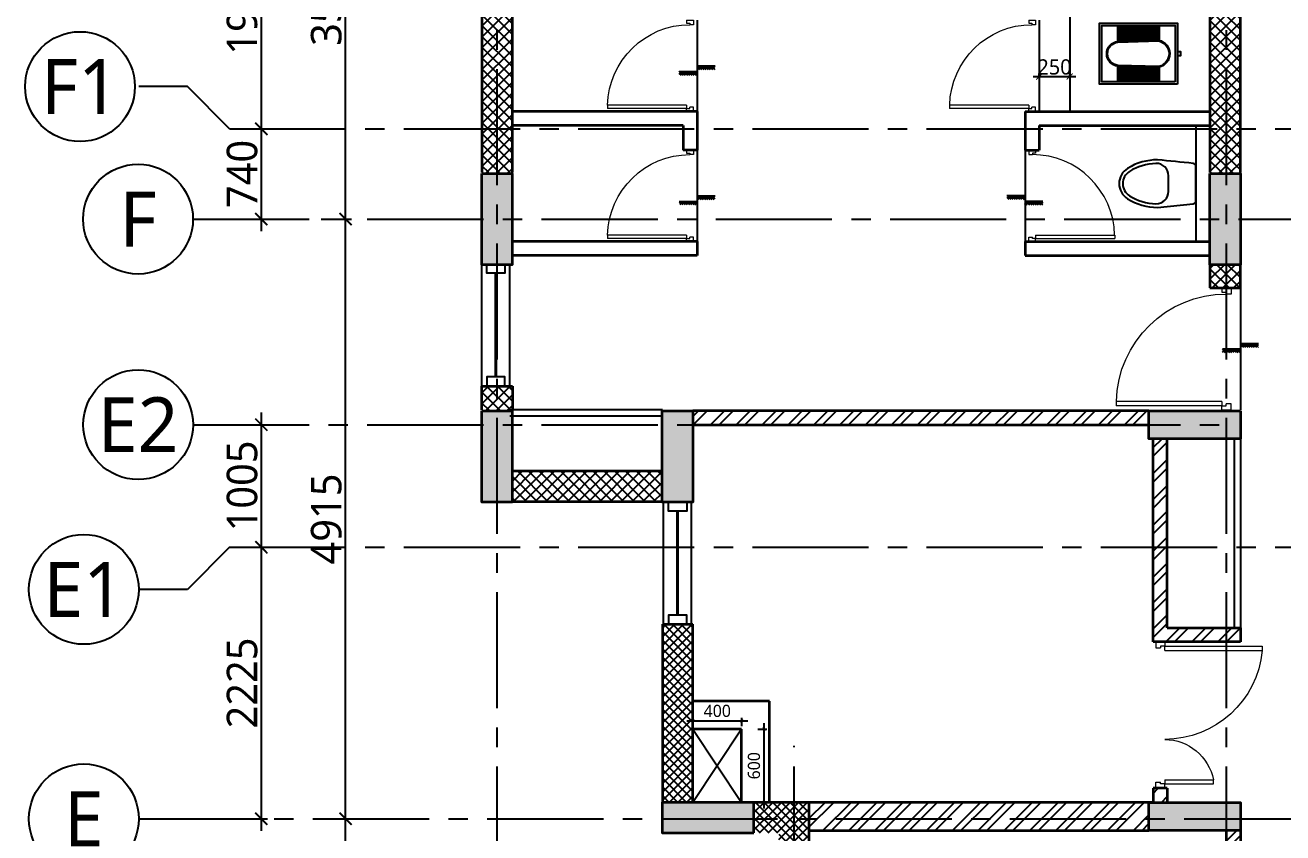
# Model space of a CAD drawing. Header units: millimetres. Extents: x -1107453 to -240403, y -265431 to 143409.
# Drawn here: x -302231 to -291919, y 41575 to 48195 of the extents above; entities that cross this region are included whole.
import ezdxf
from ezdxf.enums import TextEntityAlignment as Align

# ---------------------------------------------------------------- set-up
doc = ezdxf.new("R2010")
doc.units = ezdxf.units.MM
doc.header["$MEASUREMENT"] = 0
doc.linetypes.add('ACAD_ISO05W100', pattern=[36, 24, -3, 0, -3, 0, -3, 0, -3])
doc.linetypes.add('CENTER2', pattern=[28.575, 19.05, -3.175, 3.175, -3.175])
for name, color, linetype, lineweight in [('A- Dimensions', 8, 'Continuous', 25), ('A-Detail Lines', 8, 'Continuous', 25), ('A-Door', 4, 'Continuous', 9), ('A-Wall Sec', 1, 'Continuous', 30), ('column hatch', 12, 'Continuous', 5), ('S-Concrete', 40, 'Continuous', 30), ('S-Reflected Beam', 60, 'Continuous', 25)]:
    doc.layers.add(name, color=color, linetype=linetype, lineweight=lineweight)
for name, color, linetype in [('A-Anno-Dims', 7, 'Continuous'), ('A-Anno-Grid Lines', 154, 'Continuous'), ('A-Elevation', 4, 'Continuous'), ('A-Sanitory', 181, 'Continuous'), ('A-Wall Patt', 8, 'Continuous'), ('A-Window', 4, 'Continuous'), ('Anno_Labels', 7, 'Continuous'), ('elel', 6, 'Continuous'), ('L-ELEV', 6, 'Continuous'), ('S-Conc Patt', 9, 'Continuous')]:
    doc.layers.add(name, color=color, linetype=linetype)
doc.layers.get('S-Reflected Beam').off()
doc.styles.get("Standard").update_dxf_attribs({"font": 'trebuc.ttf'})
doc.dimstyles.new('IIITD_WD_L @ 100', dxfattribs={"dimscale": 100, "dimtxt": 2.5, "dimasz": 1, "dimexe": 0.5, "dimexo": 0.25, "dimgap": 0.3, "dimtad": 1, "dimdec": 0, "dimrnd": 1, "dimzin": 0, "dimdsep": 46, "dimtxsty": 'Standard', "dimblk": 'ARCHTICK', "dimcen": 0.2, "dimdle": 1, "dimclrd": 8, "dimclre": 8, "dimadec": 0, "dimazin": 0, "dimtfac": 1, "dimtdec": 0, "dimtofl": 0, "dimtmove": 0, "dimatfit": 0, "dimfxl": 2, "dimfxlon": 1, "dimtolj": 1, "dimtzin": 0, "dimlwd": -1, "dimlwe": -1, "dimarcsym": 0})
doc.dimstyles.new('IIITD_WD_L @ 50', dxfattribs={"dimscale": 50, "dimtxt": 2.5, "dimasz": 1, "dimexe": 0.5, "dimexo": 0.25, "dimgap": 0.3, "dimtad": 1, "dimdec": 0, "dimrnd": 1, "dimzin": 0, "dimdsep": 46, "dimtxsty": 'Standard', "dimblk": 'ARCHTICK', "dimcen": 0.2, "dimdle": 1, "dimclrd": 8, "dimclre": 9, "dimadec": 0, "dimazin": 0, "dimtfac": 1, "dimtdec": 0, "dimtofl": 0, "dimtmove": 0, "dimatfit": 0, "dimfxl": 2, "dimfxlon": 1, "dimtolj": 1, "dimtzin": 0, "dimlwd": -1, "dimlwe": -1, "dimarcsym": 0})
doc.dimstyles.new('IIITD_WD_M @ 100', dxfattribs={"dimscale": 100, "dimtxt": 1, "dimasz": 0.25, "dimexe": 0.25, "dimexo": 0.25, "dimgap": 0.3, "dimtad": 1, "dimdec": 0, "dimrnd": 2.5, "dimzin": 0, "dimdsep": 46, "dimtxsty": 'Standard', "dimblk": 'ARCHTICK', "dimcen": 0.2, "dimdle": 0.5, "dimclrd": 8, "dimclre": 254, "dimadec": 0, "dimazin": 0, "dimtfac": 1, "dimtdec": 0, "dimtofl": 0, "dimtmove": 0, "dimatfit": 0, "dimfxl": 100, "dimtolj": 1, "dimtzin": 0, "dimlwd": -1, "dimlwe": -1, "dimarcsym": 0})

# ---------------------------------------------------------------- blocks, each defined once
blk = doc.blocks.new('Cols Hostel')
at = {"layer": 'S-Conc Patt'}
h = blk.add_hatch(color=256, dxfattribs=at)
h.paths.add_polyline_path([(626562, 5668), (626812, 5668), (626812, 5218), (626562, 5218)])
h.paths.add_polyline_path([(626262, 5668), (626512, 5668), (626512, 5218), (626262, 5218)])
h.paths.add_polyline_path([(610501, 6261), (610751, 6261), (610751, 5811), (610501, 5811)])
h.paths.add_polyline_path([(633755, -13559), (633802, -13804), (633351, -13892), (633303, -13647)])
h.paths.add_polyline_path([(608436, -13975), (608436, -14225), (607987, -14225), (607987, -13975)])
h.paths.add_polyline_path([(639101, 2747), (639347, 2795), (639490, 2059), (639245, 2011)])
h.paths.add_polyline_path([(640105, -2416), (640351, -2368), (640494, -3105), (640248, -3152)])
h.paths.add_polyline_path([(631447, -4099), (631693, -4051), (631836, -4788), (631590, -4835)])
h.paths.add_polyline_path([(630444, 1064), (630689, 1112), (630832, 376), (630587, 328)])
h.paths.add_polyline_path([(608186, 6255), (608436, 6255), (608436, 5505), (608186, 5505)])
h.paths.add_polyline_path([(608186, 995), (608436, 995), (608436, 245), (608186, 245)])
h.paths.add_polyline_path([(608186, -4265), (608436, -4265), (608436, -5015), (608186, -5015)])
h.paths.add_polyline_path([(599366, -4265), (599616, -4265), (599616, -5015), (599366, -5015)])
h.paths.add_polyline_path([(599366, 995), (599616, 995), (599616, 245), (599366, 245)])
h.paths.add_polyline_path([(626561, 11103), (626811, 11103), (626811, 10353), (626561, 10353)])
h.paths.add_polyline_path([(626561, 17051), (626811, 17051), (626811, 16301), (626561, 16301)])
h.paths.add_polyline_path([(626561, 13871), (626811, 13871), (626811, 13121), (626561, 13121)])
h.paths.add_polyline_path([(610451, 11170), (610201, 11170), (610201, 10420), (610451, 10420)])
h.paths.add_polyline_path([(610451, 16301), (610201, 16301), (610201, 17051), (610451, 17051)])
h.paths.add_polyline_path([(610451, 13121), (610201, 13121), (610201, 13871), (610451, 13871)])
h.paths.add_polyline_path([(598411, 9225), (598661, 9225), (598661, 8475), (598411, 8475)])
h.paths.add_polyline_path([(603651, 16801), (603651, 17051), (602901, 17051), (602901, 16801)])
h.paths.add_polyline_path([(602901, 14630), (603151, 14630), (603151, 13880), (602901, 13880)])
h.paths.add_polyline_path([(596931, 9225), (597181, 9225), (597181, 8475), (596931, 8475)])
h.paths.add_polyline_path([(596931, 11170), (597181, 11170), (597181, 10420), (596931, 10420)])
h.paths.add_polyline_path([(602901, 11170), (603151, 11170), (603151, 10420), (602901, 10420)])
h.paths.add_polyline_path([(608436, 11170), (608186, 11170), (608186, 10420), (608436, 10420)])
h.paths.add_polyline_path([(604651, 11170), (604881, 11170), (604881, 10420), (604651, 10420)])
h.paths.add_polyline_path([(639550, 13200), (639796, 13248), (639939, 12512), (639694, 12464)])
h.paths.add_polyline_path([(634799, 10295), (634847, 10050), (634109, 9906), (634061, 10152)])
h.paths.add_polyline_path([(637666, -8396), (637892, -8352), (637980, -8804), (637754, -8848)])
h.paths.add_polyline_path([(636133, -13080), (636180, -13325), (635591, -13440), (635544, -13194)])
h.paths.add_polyline_path([(603151, 9225), (603151, 8995), (602401, 8995), (602401, 9225)])
h.paths.add_polyline_path([(642512, -9792), (642556, -10018), (642110, -10105), (642066, -9879)])
h.paths.add_polyline_path([(638556, -10561), (638600, -10787), (638148, -10875), (638104, -10649)])
h.paths.add_polyline_path([(642096, -7653), (642140, -7878), (641688, -7966), (641644, -7740)])
h.paths.add_polyline_path([(640153, -10027), (640379, -9983), (640465, -10425), (640239, -10468)])
h.paths.add_polyline_path([(640118, -8037), (640162, -8263), (639710, -8351), (639666, -8125)])
h.paths.add_polyline_path([(603151, -11965), (603151, -12195), (602701, -12195), (602701, -11965)])
h.paths.add_polyline_path([(603151, -10130), (602921, -10130), (602921, -9670), (603151, -9670)])
h.paths.add_polyline_path([(599111, -11965), (599111, -12195), (598661, -12195), (598661, -11965)])
h.paths.add_polyline_path([(599112, -9785), (599112, -10015), (598661, -10015), (598661, -9785)])
h.paths.add_polyline_path([(600791, -11735), (601021, -11735), (601021, -12195), (600791, -12195)])
h.paths.add_polyline_path([(601136, -9785), (601136, -10015), (600676, -10015), (600676, -9785)])
h.paths.add_polyline_path([(634937, -3421), (635163, -3377), (635306, -4113), (635080, -4157)])
h.paths.add_polyline_path([(635631, 2073), (635857, 2117), (636000, 1380), (635775, 1336)])
h.paths.add_polyline_path([(634717, 6775), (634674, 7001), (635410, 7144), (635454, 6918)])
h.paths.add_polyline_path([(631992, 11731), (632217, 11775), (632361, 11038), (632135, 10995)])
h.paths.add_polyline_path([(604651, 6255), (604881, 6255), (604881, 5505), (604651, 5505)])
h.paths.add_polyline_path([(639083, -12506), (639131, -12752), (638541, -12866), (638493, -12621)])
h.paths.add_polyline_path([(603152, -13975), (603152, -14225), (602552, -14225), (602552, -13975)])
h.paths.add_polyline_path([(638469, 11008), (638714, 11056), (638857, 10320), (638611, 10272)])
h.paths.add_polyline_path([(606268, -9785), (606268, -10035), (605668, -10035), (605668, -9785)])
h.paths.add_polyline_path([(599161, 5765), (599161, 6015), (598411, 6015), (598411, 5765)])
h.paths.add_polyline_path([(642896, -11765), (642944, -12011), (642503, -12096), (642455, -11851)])
h.paths.add_polyline_path([(606267, -13975), (606267, -14225), (605667, -14225), (605667, -13975)])
h.paths.add_polyline_path([(599113, -13975), (599113, -14225), (598662, -14225), (598662, -13975)])
h.paths.add_polyline_path([(626262, 11911), (626512, 11911), (626512, 11161), (626262, 11161)])
h.paths.add_polyline_path([(626261, 17051), (626511, 17051), (626511, 16301), (626261, 16301)])
h.paths.add_polyline_path([(610751, 16301), (610501, 16301), (610501, 17051), (610751, 17051)])
h.paths.add_polyline_path([(610501, 8731), (610751, 8731), (610751, 7981), (610501, 7981)])
h.paths.add_polyline_path([(626511, 7981), (626261, 7981), (626261, 8731), (626511, 8731)])
h.paths.add_polyline_path([(621251, 11236), (621021, 11236), (621021, 11836), (621251, 11836)])
h.paths.add_polyline_path([(610501, 11911), (610751, 11911), (610751, 11161), (610501, 11161)])
h.paths.add_polyline_path([(615991, 11236), (615761, 11236), (615761, 11836), (615991, 11836)])
h.paths.add_polyline_path([(635329, -8947), (635377, -9193), (634788, -9307), (634740, -9062)])
h.paths.add_polyline_path([(633933, 1743), (634159, 1786), (634302, 1050), (634076, 1006)])
h.paths.add_polyline_path([(604651, 995), (604881, 995), (604881, 245), (604651, 245)])
h.paths.add_polyline_path([(604651, -4265), (604881, -4265), (604881, -5015), (604651, -5015)])
h.paths.add_polyline_path([(626261, 13871), (626511, 13871), (626511, 13121), (626261, 13121)])
h.paths.add_polyline_path([(621021, 13796), (621251, 13796), (621251, 13196), (621021, 13196)])
h.paths.add_polyline_path([(615761, 13796), (615991, 13796), (615991, 13196), (615761, 13196)])
h.paths.add_polyline_path([(610751, 13121), (610501, 13121), (610501, 13871), (610751, 13871)])
h.paths.add_polyline_path([(633692, 12061), (633938, 12109), (634081, 11373), (633835, 11325)])
h.paths.add_polyline_path([(628502, 11052), (628747, 11100), (628891, 10364), (628645, 10316)])
h.paths.add_polyline_path([(596931, 14630), (597181, 14630), (597181, 13880), (596931, 13880)])
h.paths.add_polyline_path([(639922, 11291), (640167, 11338), (640310, 10602), (640064, 10555)])
h.paths.add_polyline_path([(638890, 16600), (639135, 16648), (639278, 15912), (639033, 15864)])
h.paths.add_polyline_path([(633032, 15458), (633277, 15505), (633421, 14769), (633175, 14721)])
h.paths.add_polyline_path([(632948, -9410), (632996, -9656), (632544, -9743), (632497, -9498)])
h.paths.add_polyline_path([(636635, -3091), (636861, -3047), (637004, -3783), (636778, -3827)])
h.paths.add_polyline_path([(639326, 7905), (639374, 7660), (638638, 7516), (638590, 7762)])
h.paths.add_polyline_path([(632930, 6906), (633155, 6950), (633298, 6214), (633073, 6170)])
h.paths.add_polyline_path([(629440, 6228), (629685, 6275), (629828, 5539), (629583, 5491)])
h.paths.add_polyline_path([(620836, 16801), (620836, 17051), (621436, 17051), (621436, 16801)])
h.paths.add_polyline_path([(615576, 16801), (615576, 17051), (616176, 17051), (616176, 16801)])
h.paths.add_polyline_path([(620836, 7981), (620836, 8231), (621436, 8231), (621436, 7981)])
h.paths.add_polyline_path([(615576, 7981), (615576, 8231), (616176, 8231), (616176, 7981)])
h.paths.add_polyline_path([(602401, 5785), (602401, 6015), (603151, 6015), (603151, 5785)])
h.paths.add_polyline_path([(602922, 995), (603152, 995), (603152, 245), (602922, 245)])
h.paths.add_polyline_path([(608436, -9785), (608436, -10035), (607987, -10035), (607987, -9785)])
h.paths.add_polyline_path([(602921, -4265), (603151, -4265), (603151, -5015), (602921, -5015)])
h.paths.add_polyline_path([(632225, 16801), (632225, 17051), (632975, 17051), (632975, 16801)])
at = {"layer": 'S-Concrete', "lineweight": 35}
for points in [[(596931, 11170), (597181, 11170), (597181, 10420), (596931, 10420), (596931, 11170)], [(602901, 11170), (603151, 11170), (603151, 10420), (602901, 10420), (602901, 11170)], [(596931, 9225), (597181, 9225), (597181, 8475), (596931, 8475), (596931, 9225)], [(598411, 9225), (598661, 9225), (598661, 8475), (598411, 8475), (598411, 9225)], [(603151, 9225), (603151, 8995), (602401, 8995), (602401, 9225), (603151, 9225)], [(602401, 5785), (602401, 6015), (603151, 6015), (603151, 5785), (602401, 5785)]]:
    blk.add_lwpolyline(points, dxfattribs=at)
blk.add_lwpolyline([(599161, 5765), (599161, 6015), (598411, 6015), (598411, 5765)], close=True, dxfattribs=at)
blk = doc.blocks.new('Door 1200')
at = {"layer": 'A-Door', "color": 5, "lineweight": 18}
for p, q in [((524084, 16182), (524084, 16132)), ((524084, 16182), (524159, 16182)), ((524084, 16132), (524124, 16132)), ((524124, 16147), (524124, 16132)), ((524159, 16147), (524124, 16147)), ((524159, 16182), (524159, 16147)), ((524159, 16147), (524557, 16147)), ((524159, 16112), (524159, 16147)), ((524159, 16112), (524557, 16112)), ((524557, 16147), (524557, 16112)), ((524084, 15032), (524124, 15032)), ((524084, 14982), (524084, 15032)), ((524084, 14982), (524159, 14982)), ((524124, 15017), (524124, 15032)), ((524159, 15017), (524124, 15017)), ((524159, 15052), (524159, 15017)), ((524159, 15052), (524958, 15052)), ((524159, 14982), (524159, 15017)), ((524159, 15017), (524958, 15017)), ((524958, 15017), (524958, 15052))]:
    blk.add_line(p, q, dxfattribs=at)
at = {"layer": 'A-Door', "lineweight": 18}
for centre, radius, start, end in [((524155, 16193), 411, 270.5695, 348.692), ((524157, 14978), 804, 5.3148, 89.8715)]:
    blk.add_arc(centre, radius, start, end, dxfattribs=at)
blk = doc.blocks.new('Win 1250')
at = {"layer": 'A-Window', "color": 2, "lineweight": 40}
blk.add_line((510549, 21610), (511399, 21610), dxfattribs=at)
at = {"layer": 'A-Window'}
for points in [[(510474, 21725), (511474, 21725)], [(510474, 21535), (510549, 21535), (510549, 21685), (510474, 21685)], [(511474, 21535), (511399, 21535), (511399, 21685), (511474, 21685)], [(510474, 21495), (511474, 21495)]]:
    blk.add_lwpolyline(points, dxfattribs=at)
blk = doc.blocks.new('ABL_Door_S - 1000 x 2100-11-3 Second Floor Lvl')
at = {"layer": 'A-Door', "color": 5}
for p, q in [((-500, 38), (-450, 38)), ((-500, -38), (-500, 38)), ((-450, 38), (-450, -3)), ((450, 38), (450, -3)), ((500, 38), (450, 38)), ((500, -38), (500, 38)), ((-500, -38), (-465, -38)), ((-465, -3), (-450, -3)), ((-465, -38), (-465, -3)), ((-430, -38), (-465, -38)), ((465, -3), (450, -3)), ((465, -38), (465, -3)), ((500, -38), (465, -38))]:
    blk.add_line(p, q, dxfattribs=at)
at = {"layer": 'A-Door', "color": 5, "lineweight": 18}
for p, q in [((-465, -38), (-465, -903)), ((-430, -38), (-430, -903)), ((-430, -903), (-465, -903))]:
    blk.add_line(p, q, dxfattribs=at)
at = {"layer": 'A-Door'}
blk.add_arc((-450, -2), 900, 271.2981, 359.9894, dxfattribs=at)
blk = doc.blocks.new('Toil Hostel1')
at = {"layer": 'A-Sanitory', "ltscale": 0.5}
for p, q in [((115, 523), (0, 523)), ((115, -427), (0, -427))]:
    blk.add_line(p, q, dxfattribs=at)
blk.add_lwpolyline([(115, -427), (115, 523)], dxfattribs=at)
for points in [[(430, 243), (137, 213, 0.384412), (115, 188), (115, -92, 0.383904), (137, -117, 0.001434), (429, -147, 0.140641), (675, -77, 0.259738), (745, 48, 0.259738), (675, 173, 0.139471)], [(340, 113), (340, -17, 0.422961), (443, -117, 0.13189), (659, -52, 0.259738), (715, 48, 0.259738), (659, 148, 0.13189), (443, 213, 0.422961)]]:
    blk.add_lwpolyline(points, format="xyb", close=True, dxfattribs=at)
blk = doc.blocks.new('DROP')
at = {"layer": 'A-Detail Lines'}
h = blk.add_hatch(dxfattribs=at)
h.set_pattern_fill('ANSI31', color=256, scale=100, angle=-90, style=0)
h.set_pattern_definition([(45, (-30796.783, -8736.205), (8.838835, -8.838835), [])])
h.paths.add_polyline_path([(-46, 0), (-46, -147), (-75, -147), (-75, 0)])
h.paths.add_polyline_path([(0, 147), (0, 0), (-30, 0), (-30, 147)])
for p, q in [((0, 0), (0, 148)), ((-46, -147), (-46, 0))]:
    blk.add_line(p, q, dxfattribs=at)
blk = doc.blocks.new('closet6')
for p, q in [((120, 88.3), (120, 185)), ((130, 88.1), (130, 185)), ((140, 87.8), (140, 185)), ((150, 87.6), (150, 185)), ((160, 87.3), (160, 185)), ((170, 87.1), (170, 185)), ((180, 86.9), (180, 185)), ((190, 86.6), (190, 185)), ((200, 86.4), (200, 185)), ((210, 86.1), (210, 185)), ((220, 85.9), (220, 185)), ((230, 85.6), (230, 185)), ((240, 85.4), (240, 185)), ((250, 85.2), (250, 185)), ((260, 84.9), (260, 185)), ((270, 84.7), (270, 185)), ((280, 84.4), (280, 185)), ((290, 84.2), (290, 185)), ((300, 84), (300, 185)), ((310, 83.7), (310, 185)), ((320, 83.5), (320, 185)), ((330, 83.2), (330, 185)), ((340, 83), (340, 185)), ((350, 82.7), (350, 185)), ((360, 82.5), (360, 185)), ((370, 82.3), (370, 185)), ((380, 82), (380, 185)), ((390, 81.8), (390, 185)), ((390, 185), (390, 81.8)), ((320, -185), (320, -82.4)), ((330, -185), (330, -82.1)), ((340, -185), (340, -81.9)), ((350, -185), (350, -81.6)), ((360, -185), (360, -81.3)), ((370, -185), (370, -81)), ((380, -185), (380, -80.7)), ((390, -80.4), (390, -185)), ((390, -185), (390, -80.4)), ((120, -185), (120, -88)), ((130, -185), (130, -87.8)), ((140, -185), (140, -87.5)), ((150, -185), (150, -87.2)), ((160, -185), (160, -86.9)), ((170, -185), (170, -86.6)), ((180, -185), (180, -86.3)), ((190, -185), (190, -86.1)), ((200, -185), (200, -85.8)), ((210, -185), (210, -85.5)), ((220, -185), (220, -85.2)), ((230, -185), (230, -84.9)), ((240, -185), (240, -84.7)), ((250, -185), (250, -84.4)), ((260, -185), (260, -84.1)), ((270, -185), (270, -83.8)), ((280, -185), (280, -83.5)), ((290, -185), (290, -83.3)), ((300, -185), (300, -83)), ((310, -185), (310, -82.7))]:
    blk.add_line(p, q)
for points in [[(0, 200), (510, 200), (510, -200), (0, -200)], [(15, 185), (495, 185), (495, -185), (15, -185)]]:
    blk.add_lwpolyline(points, close=True)
for points in [[(120, 88.3), (389.9, 81.8, -0.899983), (389.9, -80.5), (120.6, -88.2, -0.799392)], [(120.5, 83.3), (389.6, 76.8, -0.897689), (389.6, -75.5), (121.1, -83.2, -0.793494), (120.5, 83.3)]]:
    blk.add_lwpolyline(points, format="xyb", close=True)
blk.add_lwpolyline([(0, -15), (-20, -15), (-20, 15), (0, 15)])
blk = doc.blocks.new('_ArchTick')
at = {"color": 0, "linetype": 'ByBlock', "const_width": 0.15}
blk.add_lwpolyline([(-0.5, -0.5), (0.5, 0.5)], dxfattribs=at)
blk = doc.blocks.new('*D280')
at = {"layer": 'L-ELEV', "color": 8, "transparency": 16777216}
blk.add_line((-293966, 119044), (-293616, 119044), dxfattribs=at)
at = {"layer": 'L-ELEV', "color": 9, "transparency": 16777216}
for p, q in [((-293916, 119044), (-293916, 119069)), ((-293666, 119044), (-293666, 119069))]:
    blk.add_line(p, q, dxfattribs=at)
at = {"layer": 'L-ELEV', "color": 8, "transparency": 16777216, "xscale": 50, "yscale": 50, "zscale": 50, "rotation": 180}
blk.add_blockref('_ArchTick', (-293916, 119044), dxfattribs=at)
at = {"layer": 'L-ELEV', "color": 8, "transparency": 16777216, "xscale": 50, "yscale": 50, "zscale": 50}
blk.add_blockref('_ArchTick', (-293666, 119044), dxfattribs=at)
at = {"layer": 'L-ELEV', "color": 0, "transparency": 16777216, "insert": (-293791, 119122), "char_height": 125, "attachment_point": 5}
blk.add_mtext('\\A1;250', dxfattribs=at)
blk = doc.blocks.new('*D1031')
at = {"layer": 'A- Dimensions', "color": 8, "transparency": 16777216}
blk.add_line((-296806, 42493), (-296306, 42493), dxfattribs=at)
at = {"layer": 'A- Dimensions', "color": 254, "transparency": 16777216}
for p, q in [((-296756, 42450), (-296756, 42518)), ((-296356, 42450), (-296356, 42518))]:
    blk.add_line(p, q, dxfattribs=at)
at = {"layer": 'A- Dimensions', "color": 8, "transparency": 16777216, "xscale": 25, "yscale": 25, "zscale": 25, "rotation": 180}
blk.add_blockref('_ArchTick', (-296756, 42493), dxfattribs=at)
at = {"layer": 'A- Dimensions', "color": 8, "transparency": 16777216, "xscale": 25, "yscale": 25, "zscale": 25}
blk.add_blockref('_ArchTick', (-296356, 42493), dxfattribs=at)
at = {"layer": 'A- Dimensions', "color": 0, "transparency": 16777216, "insert": (-296556, 42574), "char_height": 100, "attachment_point": 5}
blk.add_mtext('\\A1;400', dxfattribs=at)
blk = doc.blocks.new('*D1032')
at = {"layer": 'A- Dimensions', "color": 254, "transparency": 16777216}
for p, q in [((-296224, 42425), (-296149, 42425)), ((-296224, 41825), (-296149, 41825))]:
    blk.add_line(p, q, dxfattribs=at)
at = {"layer": 'A- Dimensions', "color": 8, "transparency": 16777216}
blk.add_line((-296174, 42475), (-296174, 41775), dxfattribs=at)
at = {"layer": 'A- Dimensions', "color": 8, "transparency": 16777216, "xscale": 25, "yscale": 25, "zscale": 25}
for p, rotation in [((-296174, 42425), 90), ((-296174, 41825), 270)]:
    blk.add_blockref('_ArchTick', p, dxfattribs=dict(at, rotation=rotation))
at = {"layer": 'A- Dimensions', "color": 0, "transparency": 16777216, "insert": (-296255, 42125), "char_height": 100, "attachment_point": 5, "rotation": 90}
blk.add_mtext('\\A1;600', dxfattribs=at)
blk = doc.blocks.new('Grid Head')
blk.add_circle((0, 0), 3)
at = {"layer": 'Anno_Labels'}
blk.add_attdef('GRID_NAME', text='', height=3, dxfattribs=at).set_placement((0, 0), align=Align.MIDDLE_CENTER)
blk = doc.blocks.new('*D1098')
at = {"layer": 'A-Anno-Dims', "color": 8, "transparency": 16777216}
for p, q in [((507968, 3587), (507968, 9047)), ((507768, 8947), (508018, 8947)), ((507768, 3687), (508018, 3687))]:
    blk.add_line(p, q, dxfattribs=at)
at = {"layer": 'A-Anno-Dims', "color": 8, "transparency": 16777216, "xscale": 100, "yscale": 100, "zscale": 100}
for p, rotation in [((507968, 8947), 90), ((507968, 3687), 270)]:
    blk.add_blockref('_ArchTick', p, dxfattribs=dict(at, rotation=rotation))
at = {"layer": 'A-Anno-Dims', "color": 0, "transparency": 16777216, "insert": (507811, 6317), "char_height": 250, "attachment_point": 5, "rotation": 90}
blk.add_mtext('\\A1;5260', dxfattribs=at)
blk = doc.blocks.new('_Open90')
at = {"color": 0, "linetype": 'ByBlock', "lineweight": -2}
for p, q in [((0, 0), (-1, 0)), ((-0.5, 0.5), (0, 0)), ((0, 0), (-0.5, -0.5))]:
    blk.add_line(p, q, dxfattribs=at)
blk = doc.blocks.new('*D1099')
at = {"layer": 'A-Anno-Dims', "color": 8, "transparency": 16777216}
for p, q in [((507278, 8847), (507278, 11272)), ((507078, 11172), (507328, 11172)), ((507078, 8947), (507328, 8947))]:
    blk.add_line(p, q, dxfattribs=at)
at = {"layer": 'A-Anno-Dims', "color": 8, "transparency": 16777216, "xscale": 100, "yscale": 100, "zscale": 100}
for p, rotation in [((507278, 11172), 90), ((507278, 8947), 270)]:
    blk.add_blockref('_ArchTick', p, dxfattribs=dict(at, rotation=rotation))
at = {"layer": 'A-Anno-Dims', "color": 0, "transparency": 16777216, "insert": (507121, 10060), "char_height": 250, "attachment_point": 5, "rotation": 90}
blk.add_mtext('\\A1;2225', dxfattribs=at)
blk = doc.blocks.new('*D1116')
at = {"layer": 'A-Anno-Dims', "color": 8, "transparency": 16777216}
for p, q in [((507278, 11072), (507278, 12277)), ((507078, 12177), (507328, 12177)), ((507078, 11172), (507328, 11172))]:
    blk.add_line(p, q, dxfattribs=at)
at = {"layer": 'A-Anno-Dims', "color": 8, "transparency": 16777216, "xscale": 100, "yscale": 100, "zscale": 100}
for p, rotation in [((507278, 12177), 90), ((507278, 11172), 270)]:
    blk.add_blockref('_ArchTick', p, dxfattribs=dict(at, rotation=rotation))
at = {"layer": 'A-Anno-Dims', "color": 0, "transparency": 16777216, "insert": (507121, 11675), "char_height": 250, "attachment_point": 5, "rotation": 90}
blk.add_mtext('\\A1;1005', dxfattribs=at)
blk = doc.blocks.new('*D1109')
at = {"layer": 'A-Anno-Dims', "color": 8, "transparency": 16777216}
for p, q in [((507278, 13762), (507278, 14702)), ((507078, 14602), (507328, 14602)), ((507078, 13862), (507328, 13862))]:
    blk.add_line(p, q, dxfattribs=at)
at = {"layer": 'A-Anno-Dims', "color": 8, "transparency": 16777216, "xscale": 100, "yscale": 100, "zscale": 100}
for p, rotation in [((507278, 14602), 90), ((507278, 13862), 270)]:
    blk.add_blockref('_ArchTick', p, dxfattribs=dict(at, rotation=rotation))
at = {"layer": 'A-Anno-Dims', "color": 0, "transparency": 16777216, "insert": (507121, 14232), "char_height": 250, "attachment_point": 5, "rotation": 90}
blk.add_mtext('\\A1;740', dxfattribs=at)
blk = doc.blocks.new('*D1110')
at = {"layer": 'A-Anno-Dims', "color": 8, "transparency": 16777216}
for p, q in [((507278, 14502), (507278, 16662)), ((507078, 16562), (507328, 16562)), ((507078, 14602), (507328, 14602))]:
    blk.add_line(p, q, dxfattribs=at)
at = {"layer": 'A-Anno-Dims', "color": 8, "transparency": 16777216, "xscale": 100, "yscale": 100, "zscale": 100}
for p, rotation in [((507278, 16562), 90), ((507278, 14602), 270)]:
    blk.add_blockref('_ArchTick', p, dxfattribs=dict(at, rotation=rotation))
at = {"layer": 'A-Anno-Dims', "color": 0, "transparency": 16777216, "insert": (507120, 15582), "char_height": 250, "attachment_point": 5, "rotation": 90}
blk.add_mtext('\\A1;1960', dxfattribs=at)
blk = doc.blocks.new('*D1111')
at = {"layer": 'A-Anno-Dims', "color": 8, "transparency": 16777216}
for p, q in [((507968, 8847), (507968, 13962)), ((507768, 13862), (508018, 13862)), ((507768, 8947), (508018, 8947))]:
    blk.add_line(p, q, dxfattribs=at)
at = {"layer": 'A-Anno-Dims', "color": 8, "transparency": 16777216, "xscale": 100, "yscale": 100, "zscale": 100}
for p, rotation in [((507968, 13862), 90), ((507968, 8947), 270)]:
    blk.add_blockref('_ArchTick', p, dxfattribs=dict(at, rotation=rotation))
at = {"layer": 'A-Anno-Dims', "color": 0, "transparency": 16777216, "insert": (507811, 11404), "char_height": 250, "attachment_point": 5, "rotation": 90}
blk.add_mtext('\\A1;4915', dxfattribs=at)
blk = doc.blocks.new('*D1112')
at = {"layer": 'A-Anno-Dims', "color": 8, "transparency": 16777216}
for p, q in [((507968, 13762), (507968, 17547)), ((507768, 17447), (508018, 17447)), ((507768, 13862), (508018, 13862))]:
    blk.add_line(p, q, dxfattribs=at)
at = {"layer": 'A-Anno-Dims', "color": 8, "transparency": 16777216, "xscale": 100, "yscale": 100, "zscale": 100}
for p, rotation in [((507968, 17447), 90), ((507968, 13862), 270)]:
    blk.add_blockref('_ArchTick', p, dxfattribs=dict(at, rotation=rotation))
at = {"layer": 'A-Anno-Dims', "color": 0, "transparency": 16777216, "insert": (507811, 15654), "char_height": 250, "attachment_point": 5, "rotation": 90}
blk.add_mtext('\\A1;3585', dxfattribs=at)
blk = doc.blocks.new('EGRFTWY3WT4525')
at = {"layer": 'A-Wall Patt'}
h = blk.add_hatch(dxfattribs=at)
h.set_pattern_fill('ANSI37', color=256, scale=500, style=0)
h.set_pattern_definition([(45, (-296671.5, 121595), (-44.19417, 44.19417), []), (135, (-296671.5, 121595), (-44.19417, -44.19417), [])])
h.paths.add_polyline_path([(-296276.5, 121716.5), (-296951.5, 121716.5), (-296951.5, 121601.5), (-296951.5, 121466.5), (-296721.5, 121466.5), (-296276.5, 121466.5)])
h.paths.add_polyline_path([(-296201.5, 121666.5), (-296276.5, 121666.5), (-296276.5, 121516.5), (-296201.5, 121516.5)])
h.paths.add_polyline_path([(-294551.5, 121576.5), (-296201.5, 121576.5), (-296201.5, 121516.5), (-296276.5, 121516.5), (-296276.5, 121466.5), (-294476.5, 121466.5), (-294476.5, 121516.5), (-294551.5, 121516.5)])
h.paths.add_polyline_path([(-294551.5, 121666.5), (-294476.5, 121666.5), (-294476.5, 121716.5), (-296276.5, 121716.5), (-296276.5, 121666.5), (-296201.5, 121666.5), (-296201.5, 121606.5), (-294551.5, 121606.5)])
h.paths.add_polyline_path([(-294476.5, 121666.5), (-294551.5, 121666.5), (-294551.5, 121516.5), (-294476.5, 121516.5)])
h.paths.add_polyline_path([(-293801.5, 121601.5), (-293801.5, 121716.5), (-294476.5, 121716.5), (-294476.5, 121466.5), (-294314.8, 121466.5), (-294031.5, 121466.5), (-293801.5, 121466.5)])
h.paths.add_polyline_path([(-292266.5, 120966.5), (-292516.5, 120966.5), (-292516.5, 118256.4), (-292266.5, 118256.4)])
h.paths.add_polyline_path([(-298236.5, 120966.5), (-298486.5, 120966.5), (-298486.5, 118256.4), (-298236.5, 118256.4)])
h.paths.add_polyline_path([(-298236.5, 116506.4), (-298486.5, 116506.4), (-298486.5, 116311.4), (-298236.5, 116311.4)])
h.paths.add_polyline_path([(-297006.5, 115811.4), (-298236.5, 115811.4), (-298236.5, 115561.4), (-297006.5, 115561.4)])
h.paths.add_polyline_path([(-292266.5, 117506.4), (-292516.5, 117506.4), (-292516.5, 117311.4), (-292266.5, 117311.4)])
at = {"layer": 'A-Detail Lines'}
for p, q in [((-296721.3, 119506.5), (-296721.3, 118756.5)), ((-296721.3, 118441.5), (-296721.3, 117691.5)), ((-294031.5, 118441.5), (-294031.5, 117691.5)), ((-292266.5, 117311.4), (-292266.5, 116311.4))]:
    blk.add_line(p, q, dxfattribs=at)
at = {"layer": 'A-Elevation'}
for p, q in [((-297006.5, 116311.4), (-298256.5, 116311.4)), ((-297006.5, 116261.4), (-298256.5, 116261.4))]:
    blk.add_line(p, q, dxfattribs=at)
at = {"layer": 'A-Wall Sec', "lineweight": 35}
for p, q in [((-298486.5, 120966.5), (-298486.5, 118256.4)), ((-298236.5, 118256.4), (-298236.5, 121001.6)), ((-292516.5, 121001.6), (-292516.5, 118256.4)), ((-292266.5, 118256.4), (-292266.5, 120966.5)), ((-296721.5, 118756.5), (-298236.5, 118756.5)), ((-296721.5, 118756.5), (-296721.5, 118441.5)), ((-294031.5, 118756.5), (-292516.5, 118756.5)), ((-294031.5, 118756.5), (-294031.5, 118441.5)), ((-296836.5, 118641.5), (-298236.5, 118641.5)), ((-296836.5, 118641.5), (-296836.5, 118441.5)), ((-293916.5, 118641.5), (-292516.5, 118641.5)), ((-293916.5, 118641.5), (-293916.5, 118441.5)), ((-296721.5, 118441.5), (-296836.5, 118441.5)), ((-294031.5, 118441.5), (-293916.5, 118441.5)), ((-296721.5, 117691.5), (-298236.5, 117691.5)), ((-296721.5, 117691.5), (-296721.5, 117576.5)), ((-294031.5, 117691.5), (-292516.5, 117691.5)), ((-294031.5, 117691.5), (-294031.5, 117576.5)), ((-296721.5, 117576.5), (-298236.5, 117576.5)), ((-294031.5, 117576.5), (-292516.5, 117576.5)), ((-292516.5, 117506.4), (-292516.5, 117311.4)), ((-292266.5, 117311.4), (-292266.5, 117506.4)), ((-292516.5, 117311.4), (-292266.5, 117311.4)), ((-298486.5, 116311.4), (-298486.5, 116506.4)), ((-298486.5, 116506.4), (-298236.5, 116506.4)), ((-298236.5, 116506.4), (-298236.5, 116311.4)), ((-298236.5, 115811.4), (-297006.5, 115811.4)), ((-298236.5, 115561.4), (-297006.5, 115561.4))]:
    blk.add_line(p, q, dxfattribs=at)
at = {"layer": 'L-ELEV'}
for p, q in [((-293666.5, 119706.5), (-293666.5, 118756.5)), ((-293916.5, 119506.5), (-293916.5, 118756.5))]:
    blk.add_line(p, q, dxfattribs=at)
at = {"layer": 'A-Detail Lines', "linetype": 'ACAD_ISO05W100', "xscale": -1, "rotation": 270}
for p in [(-296721.3, 119131.5), (-296721.3, 118066.5), (-292266.5, 116857.1)]:
    blk.add_blockref('DROP', p, dxfattribs=at)
at = {"layer": 'A-Detail Lines', "linetype": 'ACAD_ISO05W100', "rotation": 90}
blk.add_blockref('DROP', (-294033.1, 118066.5), dxfattribs=at)
at = {"layer": 'A-Door', "yscale": 0.7500321418046954, "zscale": 0.7500321418065954}
for p, xscale, rotation in [((-296779, 119131.5), -0.7500321418046954, 270), ((-293974, 119131.5), -0.7500321418046954, 270), ((-296779, 118066.5), -0.7500321418046954, 270), ((-293974, 118066.5), 0.7500321418046954, 90)]:
    blk.add_blockref('ABL_Door_S - 1000 x 2100-11-3 Second Floor Lvl', p, dxfattribs=dict(at, xscale=xscale, rotation=rotation))
at = {"layer": 'A-Door', "xscale": -1, "rotation": 270}
blk.add_blockref('ABL_Door_S - 1000 x 2100-11-3 Second Floor Lvl', (-292381.5, 116811.4), dxfattribs=at)
at = {"layer": 'A-Sanitory', "xscale": 1.25, "yscale": 1.25, "zscale": 1.25, "rotation": 180}
blk.add_blockref('closet6', (-292783.7, 119231.5), dxfattribs=at)
at = {"layer": 'A-Sanitory', "ltscale": 0.5, "rotation": 180}
blk.add_blockref('Toil Hostel1', (-292516.5, 118214.7), dxfattribs=at)
at = {"layer": 'column hatch', "rotation": 90}
blk.add_blockref('Win 1250', (-276761.7, -393967.2), dxfattribs=at)
at = {"layer": 'L-ELEV'}
dim = blk.add_linear_dim(base=(-293666.5, 119043.5), p1=(-293916.5, 119037.2), p2=(-293666.5, 119037.2), dimstyle='IIITD_WD_L @ 50', dxfattribs=at)
dim.commit()
dim.dimension.update_dxf_attribs({"geometry": '*D280', "text_midpoint": (-293791.5, 119043.5), "dimtype": 128})
blk = doc.blocks.new('Grid Girls Hostel')
at = {"layer": 'A-Anno-Grid Lines', "linetype": 'CENTER2', "ltscale": 50}
for p, q in [((509211, -13007.2), (509211, 21502.3)), ((515191, -13007.2), (515191, 21502.3)), ((506672.7, 14947.8), (506272.7, 14947.8)), ((507018.2, 14602.3), (539568.2, 14602.3)), ((506718.2, 13861.8), (540731.8, 13861.8)), ((506718.2, 12176.8), (515208.2, 12176.8)), ((507018.2, 11172.3), (539568.2, 11172.3)), ((506672.7, 10826.8), (506272.7, 10826.8)), ((511646, -13007.2), (511646, 9546.2)), ((506272.7, 8946.8), (517953.5, 8946.8))]:
    blk.add_line(p, q, dxfattribs=at)
for points in [[(507018.2, 14602.3), (506672.7, 14947.8)], [(507018.2, 11172.3), (506672.7, 10826.8)]]:
    blk.add_lwpolyline(points, dxfattribs=at)
at = {"layer": 'A-Anno-Dims'}
ref = blk.add_blockref('Grid Head', (505791.3, 14947.8), dxfattribs=dict(at, xscale=150, yscale=150, zscale=150))
ref.add_attrib('GRID_NAME', 'F1', dxfattribs={"layer": '0', "height": 450}).set_placement((505791.3, 14947.8), align=Align.MIDDLE_CENTER)
ref = blk.add_blockref('Grid Head', (506267.2, 13861.8), dxfattribs=dict(at, xscale=150, yscale=150, zscale=150))
ref.add_attrib('GRID_NAME', 'F', dxfattribs={"layer": '0', "height": 450}).set_placement((506267.2, 13861.8), align=Align.MIDDLE_CENTER)
ref = blk.add_blockref('Grid Head', (506268.2, 12176.8), dxfattribs=dict(at, xscale=150, yscale=150, zscale=150))
ref.add_attrib('GRID_NAME', 'E2', dxfattribs={"layer": '0', "height": 450}).set_placement((506268.2, 12176.8), align=Align.MIDDLE_CENTER)
ref = blk.add_blockref('Grid Head', (505822.7, 10826.8), dxfattribs=dict(at, xscale=150, yscale=150, zscale=150))
ref.add_attrib('GRID_NAME', 'E1', dxfattribs={"layer": '0', "height": 450}).set_placement((505822.7, 10826.8), align=Align.MIDDLE_CENTER)
ref = blk.add_blockref('Grid Head', (505822.7, 8946.8), dxfattribs=dict(at, xscale=150, yscale=150, zscale=150))
ref.add_attrib('GRID_NAME', 'E', dxfattribs={"layer": '0', "height": 450}).set_placement((505822.7, 8946.8), align=Align.MIDDLE_CENTER)
for base, p1, p2, picture, middle in [((507968.2, 17446.9), (507218.2, 13861.8), (507018.2, 17446.9), '*D1112', (507811, 15654.4)), ((507277.7, 16562.3), (506827.7, 14602.3), (506527.7, 16562.3), '*D1110', (507120.1, 15582.3)), ((507968.2, 13861.8), (507218.2, 8946.8), (507518.2, 13861.8), '*D1111', (507810.6, 11404.3)), ((507968.2, 8946.8), (507218.2, 3686.8), (507218.2, 8946.8), '*D1098', (507810.6, 6316.8))]:
    dim = blk.add_linear_dim(base=base, p1=p1, p2=p2, angle=90, dimstyle='IIITD_WD_L @ 100', override={"dimtmove": 1, "dimldrblk": 'Open90', "dimarcsym": 1}, dxfattribs=at)
    dim.commit()
    dim.dimension.update_dxf_attribs({"geometry": picture, "text_midpoint": middle})
for base, p1, p2, text, picture, middle in [((507277.7, 14602.3), (506718.2, 13861.8), (506827.7, 14602.3), '740', '*D1109', (507120.5, 14232.1)), ((507277.7, 12176.8), (507018.2, 11172.3), (506718.2, 12176.8), '1005', '*D1116', (507120.5, 11674.6)), ((507277.7, 11172.3), (506527.7, 8946.8), (506827.7, 11172.3), '2225', '*D1099', (507120.5, 10059.6))]:
    dim = blk.add_linear_dim(base=base, p1=p1, p2=p2, angle=90, text=text, dimstyle='IIITD_WD_L @ 100', override={"dimtmove": 1, "dimldrblk": 'Open90', "dimarcsym": 1}, dxfattribs=at)
    dim.commit()
    dim.dimension.update_dxf_attribs({"geometry": picture, "text_midpoint": middle})

msp = doc.modelspace()

# ---------------------------------------------------------------- hatches: boundary and pattern name
at = {"layer": 'A-Wall Patt'}
h = msp.add_hatch(dxfattribs=at)
h.set_pattern_fill('ANSI32', color=256, scale=400, angle=360, style=0)
h.paths.add_polyline_path([(-292866.8, 44805.2), (-292981.8, 44805.2), (-292981.8, 43140.2), (-292266.5, 43140.2), (-292266.5, 43255.2), (-292866.8, 43255.2)])
h.paths.add_polyline_path([(-293016.5, 44920.2), (-293016.5, 45035.2), (-296756.5, 45035.2), (-296756.5, 44920.2)])
h = msp.add_hatch(dxfattribs=at)
h.set_pattern_fill('ANSI37', color=256, scale=400, style=0)
h.paths.add_polyline_path([(-296756.5, 43285.2), (-297006.5, 43285.2), (-297006.5, 41825.2), (-296756.5, 41825.2)])
h = msp.add_hatch(dxfattribs=at)
h.set_pattern_fill('ANSI32', color=256, scale=400, angle=360, style=0)
h.set_pattern_definition([(45, (-292343.96, 41546.37), (-106.066, 106.066), []), (45, (-292273.25, 41546.37), (-106.066, 106.066), [])])
h.paths.add_polyline_path([(-292266.5, 41595.2), (-292381.5, 41595.2), (-292381.5, 41480.2), (-292266.5, 41480.2)])
h.paths.add_polyline_path([(-296051.5, 41575.2), (-296052.2, 41575.2), (-296052.2, 41465.2), (-296051.5, 41465.2)])
h.paths.add_polyline_path([(-293016.5, 41595.2), (-293016.5, 41825.2), (-295801.5, 41825.2), (-295801.5, 41595.2)])
h.paths.add_polyline_path([(-292981.8, 41825.2), (-292866.8, 41825.2), (-292866.8, 41940.2), (-292981.8, 41940.2)])
h = msp.add_hatch(dxfattribs=at)
h.set_pattern_fill('ANSI37', color=256, scale=400, style=0)
h.paths.add_polyline_path([(-295801.5, 41825.2), (-296256.5, 41825.2), (-296256.5, 41575.2), (-296052.2, 41575.2), (-296052.2, 40675.2), (-296051.5, 40675.2), (-296051.5, 40625.2), (-295801.5, 40625.2)])

# ---------------------------------------------------------------- linework, layer by layer
at = {"layer": 'A- Dimensions'}
for p, q in [((-296756.5, 42425.2), (-296356.5, 41825.2)), ((-296356.5, 42425.2), (-296756.5, 41825.2))]:
    msp.add_line(p, q, dxfattribs=at)
at = {"layer": 'A-Elevation'}
for p, q in [((-292316.5, 44805.2), (-292316.5, 43255.2)), ((-292266.5, 44805.2), (-292266.5, 43255.2))]:
    msp.add_line(p, q, dxfattribs=at)
at = {"layer": 'A-Wall Sec', "lineweight": 35}
for p, q in [((-293016.5, 45035.2), (-296756.5, 45035.2)), ((-296756.5, 44920.2), (-293016.5, 44920.2)), ((-292981.8, 43140.2), (-292981.8, 44805.2)), ((-292866.8, 43255.2), (-292866.8, 44805.2)), ((-297006.5, 43285.2), (-297006.5, 41825.2)), ((-297006.5, 43285.2), (-296756.5, 43285.2)), ((-296756.5, 41825.2), (-296756.5, 43285.2)), ((-292866.8, 43255.2), (-292266.5, 43255.2)), ((-292266.5, 43255.2), (-292266.5, 43140.2)), ((-292266.5, 43140.2), (-292981.8, 43140.2)), ((-296126.5, 42655.2), (-296756.5, 42655.2)), ((-296126.5, 41825.2), (-296126.5, 42655.2)), ((-296356.5, 42425.2), (-296756.5, 42425.2)), ((-296356.5, 41825.2), (-296356.5, 42425.2)), ((-292981.8, 41940.2), (-292981.8, 41825.2)), ((-292866.8, 41940.2), (-292981.8, 41940.2)), ((-292866.8, 41940.2), (-292866.8, 41825.2)), ((-292981.8, 41825.2), (-296256.5, 41825.2)), ((-295801.5, 40625.2), (-295801.5, 41825.2)), ((-295801.5, 41595.2), (-293016.5, 41595.2))]:
    msp.add_line(p, q, dxfattribs=at)
msp.add_lwpolyline([(-292266.5, 41595.2), (-292266.5, 41480.2), (-292381.5, 41480.2), (-292381.5, 41595.2)], dxfattribs=at)

# ---------------------------------------------------------------- block references
at = {"layer": 'column hatch', "rotation": 90}
msp.add_blockref('Win 1250', (-275271.7, -467188.5), dxfattribs=at)
at = {"layer": 'column hatch', "xscale": -1, "rotation": 180}
msp.add_blockref('Door 1200', (-817045.4, 58122.6), dxfattribs=at)
at = {"layer": 'elel'}
msp.add_blockref('EGRFTWY3WT4525', (0, -71270.4), dxfattribs=at)
at = {"layer": 'S-Concrete'}
msp.add_blockref('Grid Girls Hostel', (-807572.5, 32743.4), dxfattribs=at)
at = {"layer": 'S-Reflected Beam'}
msp.add_blockref('Cols Hostel', (-895417.9, 35809.9), dxfattribs=at)

# ---------------------------------------------------------------- dimensions: what is measured, and where the dimension line sits
at = {"layer": 'A- Dimensions'}
dim = msp.add_linear_dim(base=(-296356.5, 42492.9), p1=(-296756.5, 42425.2), p2=(-296356.5, 42425.2), dimstyle='IIITD_WD_M @ 100', override={"dimfxl": 0.5, "dimfxlon": 1, "dimarcsym": 1}, dxfattribs=at)
dim.commit()
dim.dimension.update_dxf_attribs({"geometry": '*D1031', "text_midpoint": (-296556.5, 42573.8)})
dim = msp.add_linear_dim(base=(-296174.3, 41825.2), p1=(-296356.5, 42425.2), p2=(-296356.5, 41825.2), angle=90, dimstyle='IIITD_WD_M @ 100', override={"dimfxl": 0.5, "dimfxlon": 1, "dimarcsym": 1}, dxfattribs=at)
dim.commit()
dim.dimension.update_dxf_attribs({"geometry": '*D1032', "text_midpoint": (-296255.3, 42125.2)})

doc.saveas('drawing.dxf')
